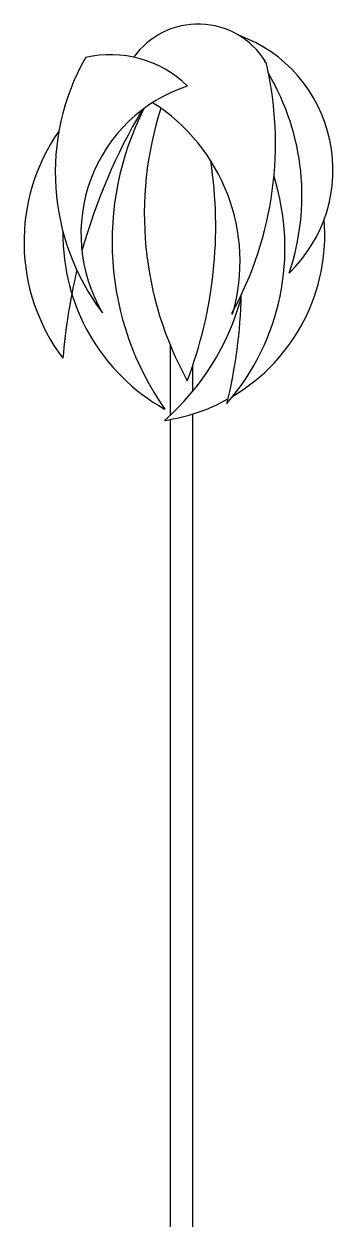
# Model space of a CAD drawing. Extents: x 590.8 to 593.6, y 151 to 161.7.
import ezdxf

# ---------------------------------------------------------------- set-up
doc = ezdxf.new("R2010")
doc.units = 0
doc.header["$MEASUREMENT"] = 0
doc.layers.add('1VEGETACAO', color=7, linetype='CONTINUOUS')

msp = doc.modelspace()

# ---------------------------------------------------------------- linework, layer by layer
at = {"layer": '1VEGETACAO'}
for p, q in [((592.131, 158.201), (592.131, 158.818)), ((592.331, 158.414), (592.331, 158.644)), ((592.331, 151.041), (592.331, 158.212)), ((592.131, 151.041), (592.131, 158.163))]:
    msp.add_line(p, q, dxfattribs=at)
for centre, radius, start, end in [((592.377, 160.951), 0.701, 32.1984, 144.3146), ((592.305, 160.366), 1.263, 313.8995, 70.0715), ((593.164, 160.344), 2.05, 150.4477, 217.1804), ((591.605, 160.416), 0.966, 45.5495, 103.4023), ((591.381, 161.355), 0, 26.8046, 0), ((589.945, 160.602), 3.115, 331.2033, 13.273), ((592.966, 161.322), 0.00435, 147.8016, 32.1984), ((591.184, 160.138), 2.11, 341.1302, 30.5947), ((592.715, 159.802), 1.374, 108.4273, 210.4606), ((596.251, 158.288), 5.087, 149.1749, 164.4632), ((594.197, 159.733), 2.581, 152.9637, 214.9325), ((594.947, 159.978), 3.046, 162.1846, 208.9024), ((591.09, 159.557), 1.657, 344.0325, 57.749), ((592.542, 159.73), 1.704, 144.9595, 216.99), ((588.716, 159.868), 3.816, 339.0755, 8.701), ((591.052, 159.677), 2.092, 319.0075, 17.5157), ((591.839, 159.795), 1.657, 300.6877, 4.6601), ((592.947, 159.793), 1.765, 179.1669, 240.5967), ((596.251, 158.288), 5.087, 166.449, 175.2925), ((590.612, 159.827), 2.225, 311.2961, 344.5475), ((588.353, 159.36), 4.406, 346.1557, 358.7288), ((591.531, 159.105), 0, 254.3609, 0), ((592.679, 159.099), 0.0042, 151.2033, 28.7967), ((592.281, 158.505), 0, 237.8047, 0), ((591.839, 159.795), 1.657, 278.4034, 298.9246), ((592.631, 158.305), 0, 98.015, 0)]:
    msp.add_arc(centre, radius, start, end, dxfattribs=at)

doc.saveas('drawing.dxf')
